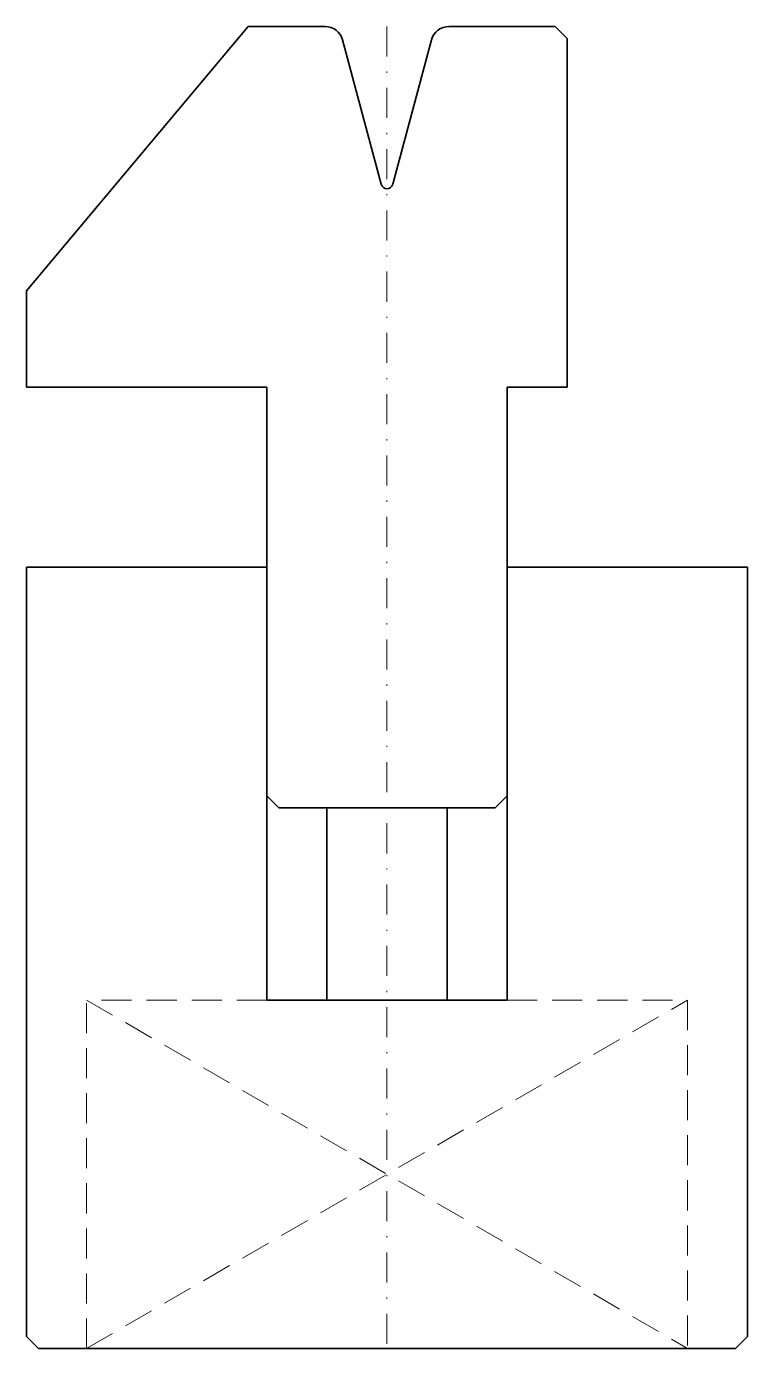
# Model space of a CAD drawing. Header units: millimetres. Extents: x -30 to 30, y -110 to 0.
import ezdxf

# ---------------------------------------------------------------- set-up
doc = ezdxf.new("R2010")
doc.units = ezdxf.units.MM
doc.header["$LTSCALE"] = 5
for name, pattern in [('AUSGEZOGEN', [0]), ('DASHDOT', [1, 0.5, -0.25, 0, -0.25]), ('DASHED', [0.75, 0.5, -0.25])]:
    doc.linetypes.add(name, pattern=pattern)
doc.layers.add('2', color=7, linetype='Continuous')

msp = doc.modelspace()

# ---------------------------------------------------------------- linework, layer by layer
at = {"layer": '2', "color": 7, "linetype": 'AUSGEZOGEN', "lineweight": 35}
for p, q in [((-30, -22), (-11.54, 0)), ((-11.54, 0), (-5.15, 0)), ((5.15, 0), (14, 0)), ((14, 0), (15, -1)), ((15, -1), (15, -30)), ((-3.7, -1.11), (-0.48, -13.13)), ((0.48, -13.13), (3.7, -1.11)), ((-30, -30), (-30, -22)), ((-10, -30), (-30, -30)), ((-10, -81), (-10, -30)), ((15, -30), (10, -30)), ((10, -81), (10, -30)), ((-10, -45), (-30, -45)), ((-30, -45), (-30, -109)), ((30, -45), (10, -45)), ((30, -109), (30, -45)), ((-9, -65), (-10, -64)), ((10, -64), (9, -65)), ((9, -65), (-9, -65)), ((-5, -65), (-5, -81)), ((5, -65), (5, -81)), ((10, -81), (-10, -81)), ((-30, -109), (-29, -110)), ((-29, -110), (29, -110)), ((29, -110), (30, -109))]:
    msp.add_line(p, q, dxfattribs=at)
at = {"layer": '2', "color": 7, "linetype": 'DASHDOT', "lineweight": 18}
msp.add_line((0, 0), (0, -110), dxfattribs=at)
at = {"layer": '2', "color": 7, "linetype": 'DASHED', "lineweight": 18}
for p, q in [((-25, -110), (-25, -81)), ((-10, -81), (-25, -81)), ((-25, -110), (25, -81)), ((-25, -81), (25, -110)), ((10, -81), (25, -81)), ((25, -81), (25, -110))]:
    msp.add_line(p, q, dxfattribs=at)
at = {"layer": '2', "color": 7, "linetype": 'AUSGEZOGEN', "lineweight": 35}
for centre, radius, start, end in [((5.15, -1.5), 1.5, 90, 165), ((-5.15, -1.5), 1.5, 15, 90), ((0, -13), 0.5, 195, 345)]:
    msp.add_arc(centre, radius, start, end, dxfattribs=at)

doc.saveas('drawing.dxf')
